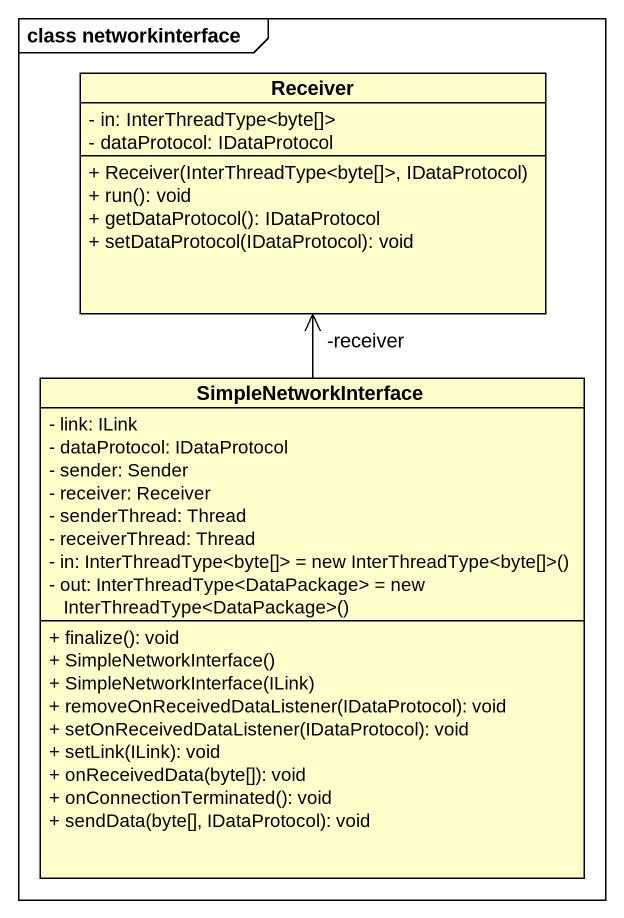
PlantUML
@startuml
mainframe class networkinterface
hide circle
hide empty members
skinparam classAttributeIconSize 0
class Receiver {
  - in: InterThreadType<byte[]>
  - dataProtocol: IDataProtocol
  + Receiver(InterThreadType<byte[]>, IDataProtocol)
  + run(): void
  + getDataProtocol(): IDataProtocol
  + setDataProtocol(IDataProtocol): void
}
class SimpleNetworkInterface {
  - link: ILink
  - dataProtocol: IDataProtocol
  - sender: Sender
  - receiver: Receiver
  - senderThread: Thread
  - receiverThread: Thread
  {field} - in: InterThreadType<byte[]> = new InterThreadType<byte[]>()
  {field} - out: InterThreadType<DataPackage> = new InterThreadType<DataPackage>()
  + finalize(): void
  + SimpleNetworkInterface()
  + SimpleNetworkInterface(ILink)
  + removeOnReceivedDataListener(IDataProtocol): void
  + setOnReceivedDataListener(IDataProtocol): void
  + setLink(ILink): void
  + onReceivedData(byte[]): void
  + onConnectionTerminated(): void
  + sendData(byte[], IDataProtocol): void
}
SimpleNetworkInterface -up-> "-receiver" Receiver
@enduml
